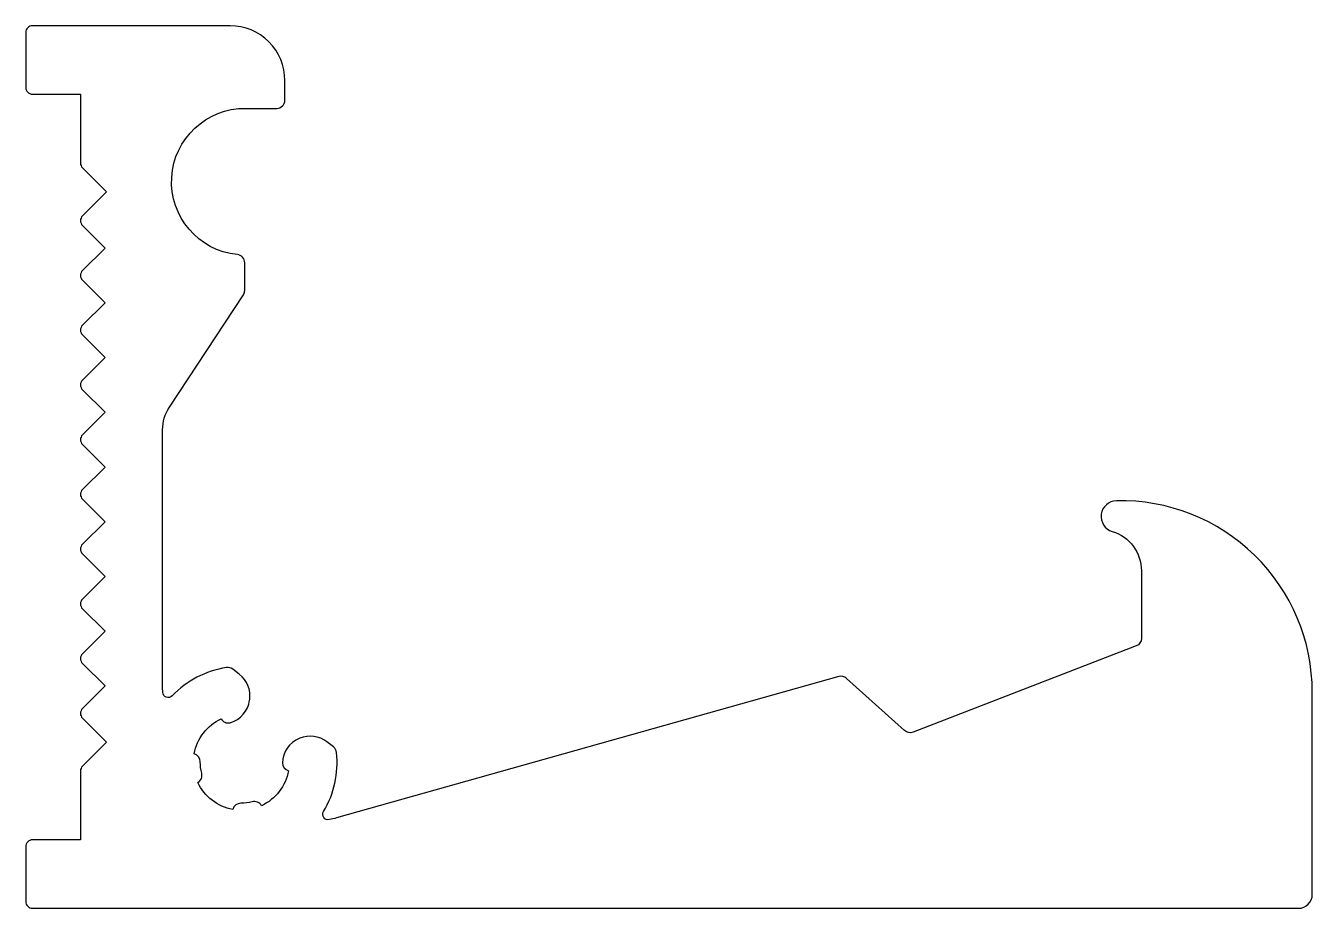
# Model space of a CAD drawing. Extents: x 534.3 to 581.3, y 71.7 to 103.9.
import ezdxf

# ---------------------------------------------------------------- set-up
doc = ezdxf.new("R2010")
doc.units = 0
doc.layers.get('0').update_dxf_attribs({"linetype": 'CONTINUOUS'})

msp = doc.modelspace()

# ---------------------------------------------------------------- linework, layer by layer
msp.add_lwpolyline([(542.053, 80.254), (541.813, 80.439, 0.206032), (541.583, 80.498, 0.164074), (539.6, 79.462, -0.659158), (539.256, 79.591, -0.01153), (539.251, 79.822), (539.251, 89.183, -0.146667), (539.498, 90.008), (542.201, 94.111, 0.146667), (542.251, 94.276), (542.251, 95.286, 0.384305), (541.981, 95.585, -0.954467), (542.284, 100.928), (543.424, 100.928, 0.414214), (543.719, 101.223), (543.719, 101.946, 0.414214), (541.719, 103.946), (536.251, 103.946), (534.501, 103.946, 0.414214), (534.251, 103.696), (534.251, 101.696, 0.414214), (534.501, 101.446), (536.251, 101.446), (536.251, 98.93, 0.198912), (536.324, 98.753), (537.199, 97.878), (536.324, 97.003, 0.414214), (536.324, 96.649), (537.147, 95.826), (536.324, 95.003, 0.414214), (536.324, 94.649), (537.147, 93.826), (536.324, 93.003, 0.414214), (536.324, 92.649), (537.147, 91.826), (536.324, 91.003, 0.414214), (536.324, 90.649), (537.147, 89.826), (536.324, 89.003, 0.414214), (536.324, 88.649), (537.147, 87.826), (536.324, 87.003, 0.414214), (536.324, 86.649), (537.147, 85.826), (536.324, 85.003, 0.414214), (536.324, 84.649), (537.147, 83.826), (536.324, 83.003, 0.414214), (536.324, 82.649), (537.147, 81.826), (536.324, 81.003, 0.414214), (536.324, 80.649), (537.147, 79.826), (536.324, 79.003, 0.414214), (536.324, 78.649), (537.199, 77.774), (536.324, 76.899, 0.198912), (536.251, 76.722), (536.251, 74.206), (534.501, 74.206, 0.414214), (534.251, 73.956), (534.251, 71.956, 0.414214), (534.501, 71.706), (536.251, 71.706), (580.751, 71.706, 0.414214), (581.251, 72.206), (581.251, 79.596, 0.420604), (574.098, 86.594, 0.85311), (573.944, 85.471, -0.331283), (575.008, 84.031), (575.008, 81.563, -0.308777), (574.821, 81.288), (566.668, 78.138, -0.282473), (566.359, 78.194), (564.238, 80.102, 0.257077), (563.956, 80.168), (545.604, 75.009, -0.013401), (545.344, 74.943, -0.659158), (545.129, 75.241, 0.161671), (545.609, 77.394, 0.206032), (545.493, 77.601), (545.253, 77.786, 0.267949), (544.262, 77.919), (544.245, 77.912, 0.295643), (543.626, 77.018, 0.336989), (543.849, 76.731, -0.244292), (542.864, 75.453, 0.342666), (542.524, 75.594, -0.069783), (542.11, 75.54, 0.342666), (541.817, 75.318, -0.244292), (540.539, 76.303, 0.342666), (540.68, 76.643, -0.069783), (540.627, 77.056, 0.342666), (540.404, 77.349, -0.244292), (541.389, 78.627, 0.336989), (541.723, 78.485, 0.295643), (542.431, 79.311), (542.433, 79.329, 0.267949)], format="xyb", close=True)

doc.saveas('drawing.dxf')
